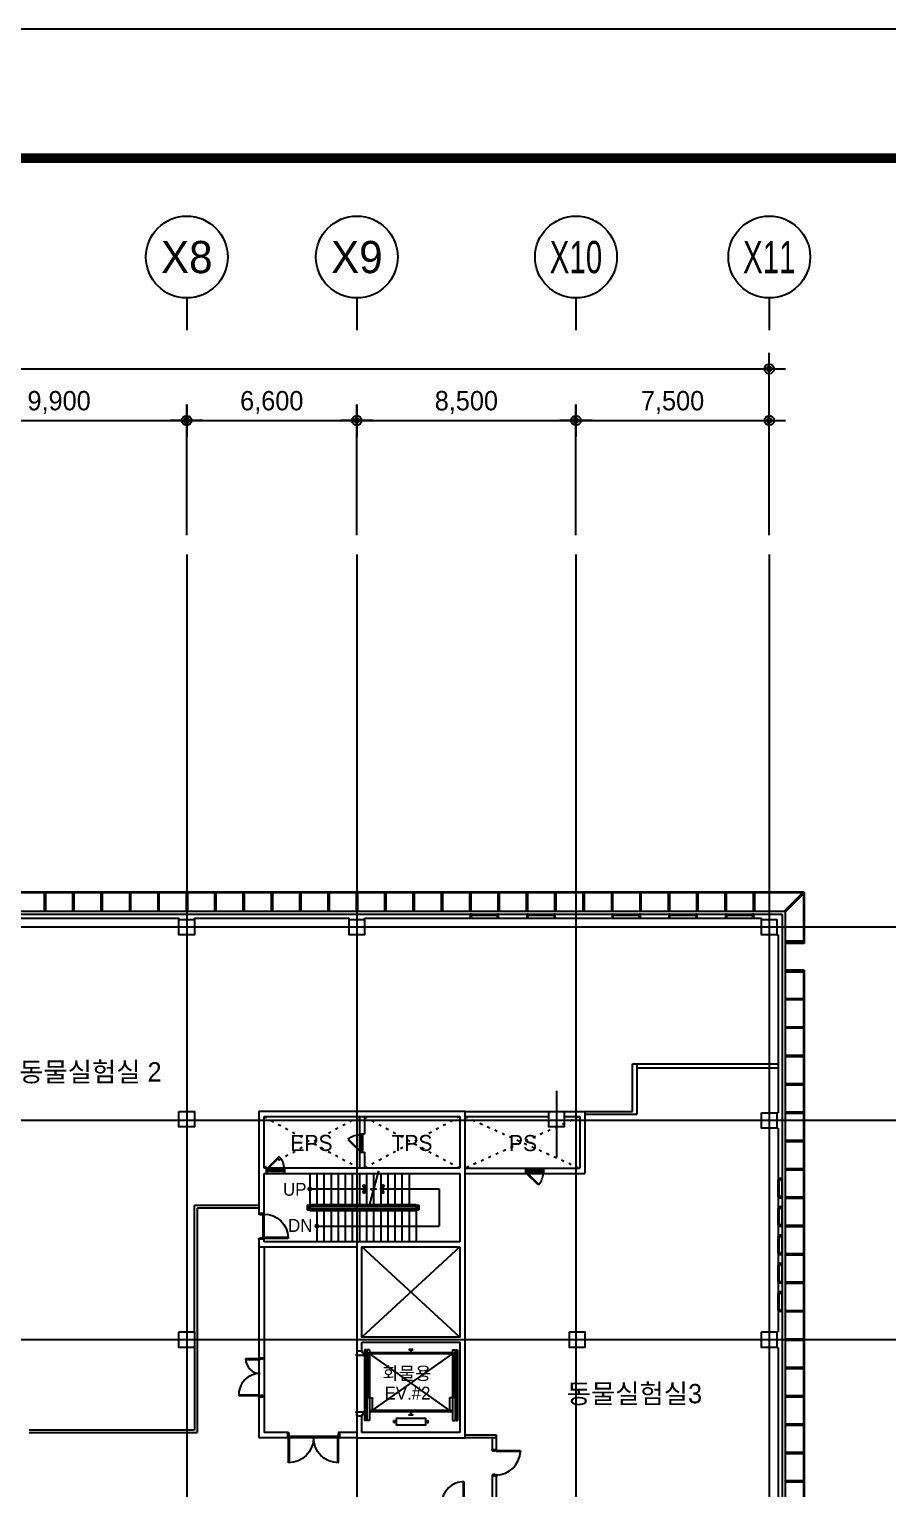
# Model space of a CAD drawing. Header units: metres. Extents: x 854089 to 1083578, y 553449 to 701949.
# Drawn here: x 965132 to 998444, y 645344 to 701949 of the extents above; entities that cross this region are included whole.
import ezdxf
from ezdxf.enums import TextEntityAlignment as Align

# ---------------------------------------------------------------- set-up
doc = ezdxf.new("R2010")
doc.units = ezdxf.units.M
doc.header["$LTSCALE"] = 300
doc.linetypes.add('HIDDEN-1', pattern=[1.4, 0.35, -0.7, 0.35])
doc.layers.get('Defpoints').update_dxf_attribs({"color": 8})
for name, color, linetype in [('001dmp-FORM', 7, 'Continuous'), ('A-AL', 6, 'Continuous'), ('A-CEN-1', 1, 'Continuous'), ('A-CON', 2, 'Continuous'), ('A-DIM', 7, 'Continuous'), ('A-DOR', 4, 'Continuous'), ('A-ELE-9', 9, 'Continuous'), ('A-ELEV', 4, 'Continuous'), ('A-ELEV-FIXT', 5, 'Continuous'), ('A-GRID-DIMS', 14, 'Continuous'), ('A-HAT-1', 9, 'Continuous'), ('A-STAIR', 4, 'Continuous'), ('A-SYM1', 7, 'Continuous'), ('A-TXT', 3, 'Continuous'), ('A-TXT-S', 3, 'Continuous'), ('A-WAL-BLK', 3, 'Continuous'), ('A-WAL-DW', 7, 'Continuous'), ('A-WALL-CONC', 2, 'Continuous'), ('A-WIN-GLASS', 4, 'Continuous'), ('DIM', 7, 'Continuous'), ('DOR', 4, 'Continuous'), ('elevator', 7, 'Continuous'), ('z', 9, 'Continuous'), ('외장그레이팅', 4, 'Continuous'), ('프레임', 5, 'Continuous')]:
    doc.layers.add(name, color=color, linetype=linetype)
doc.styles.add('TEXT(돋음)', font='')
doc.styles.add('돋움', font='')
doc.styles.get('TEXT(돋음)').set_extended_font_data('Dotum')
doc.styles.get('돋움').set_extended_font_data('Dotum')
doc.dimstyles.new('DIM250', dxfattribs={"dimscale": 250, "dimtxt": 3, "dimasz": 1, "dimexe": 2, "dimexo": 3, "dimgap": 1, "dimtad": 1, "dimdec": 0, "dimzin": 0, "dimdsep": 46, "dimlunit": 6, "dimtxsty": 'TEXT(돋음)', "dimblk": 'Z_DOT', "dimcen": 2.5, "dimdle": 2, "dimclrd": 256, "dimclre": 256, "dimclrt": 3, "dimadec": 0, "dimazin": 0, "dimtfac": 1, "dimtdec": 0, "dimtix": 1, "dimtmove": 2, "dimatfit": 3, "dimldrblk": 'Z_DOT', "dimfxl": 1, "dimtolj": 1, "dimtzin": 0, "dimarcsym": 0})

# ---------------------------------------------------------------- blocks, each defined once
blk = doc.blocks.new('이중외피a')
at = {"layer": '외장그레이팅'}
for p, q in [((2453864, -664026, 0), (2367228, -664026, 0)), ((2453834, -664056, 0), (2367269, -664056, 0)), ((2453834, -664056, 0), (2453834, -665986, 0)), ((2453864, -664026, 0), (2453864, -666016, 0)), ((2453144, -665986, 0), (2453144, -666016, 0)), ((2453834, -665986, 0), (2453144, -665986, 0)), ((2453864, -666016, 0), (2453144, -666016, 0)), ((2453144, -667056, 0), (2453144, -667086, 0)), ((2453864, -667056, 0), (2453144, -667056, 0)), ((2453834, -667086, 0), (2453144, -667086, 0)), ((2453834, -667086, 0), (2453834, -750083, 0)), ((2453864, -667056, 0), (2453864, -750124, 0))]:
    blk.add_line(p, q, dxfattribs=at)
at = {"layer": '프레임'}
for p, q in [((2424379, -664056, 0), (2424379, -664766, 0)), ((2424429, -664056, 0), (2424429, -664766, 0)), ((2425479, -664056, 0), (2425479, -664766, 0)), ((2425529, -664056, 0), (2425529, -664766, 0)), ((2426579, -664056, 0), (2426579, -664766, 0)), ((2426629, -664056, 0), (2426629, -664766, 0)), ((2427679, -664056, 0), (2427679, -664766, 0)), ((2427729, -664056, 0), (2427729, -664766, 0)), ((2428779, -664056, 0), (2428779, -664766, 0)), ((2428829, -664056, 0), (2428829, -664766, 0)), ((2429879, -664056, 0), (2429879, -664766, 0)), ((2429929, -664056, 0), (2429929, -664766, 0)), ((2430979, -664056, 0), (2430979, -664766, 0)), ((2431029, -664056, 0), (2431029, -664766, 0)), ((2432079, -664056, 0), (2432079, -664766, 0)), ((2432129, -664056, 0), (2432129, -664766, 0)), ((2433179, -664056, 0), (2433179, -664766, 0)), ((2433229, -664056, 0), (2433229, -664766, 0)), ((2434279, -664056, 0), (2434279, -664766, 0)), ((2434329, -664056, 0), (2434329, -664766, 0)), ((2435379, -664056, 0), (2435379, -664766, 0)), ((2435429, -664056, 0), (2435429, -664766, 0)), ((2436479, -664056, 0), (2436479, -664766, 0)), ((2436529, -664056, 0), (2436529, -664766, 0)), ((2437579, -664056, 0), (2437579, -664766, 0)), ((2437629, -664056, 0), (2437629, -664766, 0)), ((2438679, -664056, 0), (2438679, -664766, 0)), ((2438729, -664056, 0), (2438729, -664766, 0)), ((2439779, -664056, 0), (2439779, -664766, 0)), ((2439829, -664056, 0), (2439829, -664766, 0)), ((2440879, -664056, 0), (2440879, -664766, 0)), ((2440929, -664056, 0), (2440929, -664766, 0)), ((2441979, -664056, 0), (2441979, -664766, 0)), ((2442029, -664056, 0), (2442029, -664766, 0)), ((2443079, -664056, 0), (2443079, -664766, 0)), ((2443129, -664056, 0), (2443129, -664766, 0)), ((2444179, -664056, 0), (2444179, -664766, 0)), ((2444229, -664056, 0), (2444229, -664766, 0)), ((2445279, -664056, 0), (2445279, -664766, 0)), ((2445329, -664056, 0), (2445329, -664766, 0)), ((2446379, -664056, 0), (2446379, -664766, 0)), ((2446429, -664056, 0), (2446429, -664766, 0)), ((2447479, -664056, 0), (2447479, -664766, 0)), ((2447529, -664056, 0), (2447529, -664766, 0)), ((2448579, -664056, 0), (2448579, -664766, 0)), ((2448629, -664056, 0), (2448629, -664766, 0)), ((2449679, -664056, 0), (2449679, -664766, 0)), ((2449729, -664056, 0), (2449729, -664766, 0)), ((2450779, -664056, 0), (2450779, -664766, 0)), ((2450829, -664056, 0), (2450829, -664766, 0)), ((2451879, -664056, 0), (2451879, -664766, 0)), ((2451929, -664056, 0), (2451929, -664766, 0)), ((2453088, -664766, 0), (2453799, -664056, 0)), ((2453124, -664801, 0), (2453834, -664091, 0)), ((2453834, -665936, 0), (2453124, -665936, 0)), ((2453834, -665986, 0), (2453124, -665986, 0)), ((2453834, -667086, 0), (2453124, -667086, 0)), ((2453834, -667136, 0), (2453124, -667136, 0)), ((2453834, -668161, 0), (2453124, -668161, 0)), ((2453834, -668211, 0), (2453124, -668211, 0)), ((2453834, -669261, 0), (2453124, -669261, 0)), ((2453834, -669311, 0), (2453124, -669311, 0)), ((2453834, -670361, 0), (2453124, -670361, 0)), ((2453834, -670411, 0), (2453124, -670411, 0)), ((2453834, -671461, 0), (2453124, -671461, 0)), ((2453834, -671511, 0), (2453124, -671511, 0)), ((2453834, -672561, 0), (2453124, -672561, 0)), ((2453834, -672611, 0), (2453124, -672611, 0)), ((2453834, -673661, 0), (2453124, -673661, 0)), ((2453834, -673711, 0), (2453124, -673711, 0)), ((2453834, -674761, 0), (2453124, -674761, 0)), ((2453834, -674811, 0), (2453124, -674811, 0)), ((2453834, -675861, 0), (2453124, -675861, 0)), ((2453834, -675911, 0), (2453124, -675911, 0)), ((2453834, -676961, 0), (2453124, -676961, 0)), ((2453834, -677011, 0), (2453124, -677011, 0)), ((2453834, -678061, 0), (2453124, -678061, 0)), ((2453834, -678111, 0), (2453124, -678111, 0)), ((2453834, -679161, 0), (2453124, -679161, 0)), ((2453834, -679211, 0), (2453124, -679211, 0)), ((2453834, -680261, 0), (2453124, -680261, 0)), ((2453834, -680311, 0), (2453124, -680311, 0)), ((2453834, -681361, 0), (2453124, -681361, 0)), ((2453834, -681411, 0), (2453124, -681411, 0)), ((2453834, -682461, 0), (2453124, -682461, 0)), ((2453834, -682511, 0), (2453124, -682511, 0)), ((2453834, -683561, 0), (2453124, -683561, 0)), ((2453834, -683611, 0), (2453124, -683611, 0)), ((2453834, -684661, 0), (2453124, -684661, 0)), ((2453834, -684711, 0), (2453124, -684711, 0)), ((2453834, -685761, 0), (2453124, -685761, 0)), ((2453834, -685811, 0), (2453124, -685811, 0)), ((2453834, -686861, 0), (2453124, -686861, 0)), ((2453834, -686911, 0), (2453124, -686911, 0))]:
    blk.add_line(p, q, dxfattribs=at)
blk = doc.blocks.new('*U40')
blk.add_line((0, 5), (0, 0))
blk.add_circle((0, 11.35), 6.35)
at = {"color": 3, "style": '돋움'}
blk.add_attdef('NO', text='', height=5, dxfattribs=at).set_placement((0, 11.35), align=Align.MIDDLE_CENTER)
blk = doc.blocks.new('Z_DOT')
at = {"layer": 'DIM', "color": 7}
for p, q in [((0, -2.5), (0, 2.5)), ((-2.5, 0), (2.5, 0))]:
    blk.add_line(p, q, dxfattribs=at)
for radius in [0.75, 0.375]:
    blk.add_circle((0, 0), radius, dxfattribs=at)
blk = doc.blocks.new('*D78')
at = {"layer": 'A-DIM', "lineweight": -2, "transparency": 16777216}
for p, q in [((902843, 682325), (902843, 689275)), ((993843, 682325), (993843, 689275)), ((903093, 688775), (993593, 688775))]:
    blk.add_line(p, q, dxfattribs=at)
at = {"layer": 'Defpoints', "color": 0, "transparency": 16777216}
for p in [(993843, 688775), (902843, 681575), (993843, 681575)]:
    blk.add_point(p, dxfattribs=at)
at = {"layer": 'A-DIM', "lineweight": -2, "transparency": 16777216, "xscale": 250, "yscale": 250, "zscale": 250, "rotation": 180}
blk.add_blockref('Z_DOT', (902843, 688775), dxfattribs=at)
at = {"layer": 'A-DIM', "lineweight": -2, "transparency": 16777216, "xscale": 250, "yscale": 250, "zscale": 250}
blk.add_blockref('Z_DOT', (993843, 688775), dxfattribs=at)
at = {"layer": 'A-DIM', "color": 3, "transparency": 16777216, "insert": (948343, 689473), "char_height": 750, "attachment_point": 5, "style": 'TEXT(돋음)'}
blk.add_mtext('\\A1;91,000', dxfattribs=at)
blk = doc.blocks.new('*D86')
at = {"layer": 'A-DIM', "lineweight": -2, "transparency": 16777216}
for p, q in [((961343, 682325), (961343, 687275)), ((971243, 682325), (971243, 687275)), ((961593, 686775), (970993, 686775))]:
    blk.add_line(p, q, dxfattribs=at)
at = {"layer": 'Defpoints', "color": 0, "transparency": 16777216}
for p in [(971243, 686775), (961343, 681575), (971243, 681575)]:
    blk.add_point(p, dxfattribs=at)
at = {"layer": 'A-DIM', "lineweight": -2, "transparency": 16777216, "xscale": 250, "yscale": 250, "zscale": 250, "rotation": 180}
blk.add_blockref('Z_DOT', (961343, 686775), dxfattribs=at)
at = {"layer": 'A-DIM', "lineweight": -2, "transparency": 16777216, "xscale": 250, "yscale": 250, "zscale": 250}
blk.add_blockref('Z_DOT', (971243, 686775), dxfattribs=at)
at = {"layer": 'A-DIM', "color": 3, "transparency": 16777216, "insert": (966293, 687473), "char_height": 750, "attachment_point": 5, "style": 'TEXT(돋음)'}
blk.add_mtext('\\A1;9,900', dxfattribs=at)
blk = doc.blocks.new('*D87')
at = {"layer": 'A-DIM', "lineweight": -2, "transparency": 16777216}
for p, q in [((971243, 682325), (971243, 687275)), ((977843, 682325), (977843, 687275)), ((971493, 686775), (977593, 686775))]:
    blk.add_line(p, q, dxfattribs=at)
at = {"layer": 'Defpoints', "color": 0, "transparency": 16777216}
for p in [(977843, 686775), (971243, 681575), (977843, 681575)]:
    blk.add_point(p, dxfattribs=at)
at = {"layer": 'A-DIM', "lineweight": -2, "transparency": 16777216, "xscale": 250, "yscale": 250, "zscale": 250, "rotation": 180}
blk.add_blockref('Z_DOT', (971243, 686775), dxfattribs=at)
at = {"layer": 'A-DIM', "lineweight": -2, "transparency": 16777216, "xscale": 250, "yscale": 250, "zscale": 250}
blk.add_blockref('Z_DOT', (977843, 686775), dxfattribs=at)
at = {"layer": 'A-DIM', "color": 3, "transparency": 16777216, "insert": (974543, 687473), "char_height": 750, "attachment_point": 5, "style": 'TEXT(돋음)'}
blk.add_mtext('\\A1;6,600', dxfattribs=at)
blk = doc.blocks.new('*D88')
at = {"layer": 'A-DIM', "lineweight": -2, "transparency": 16777216}
for p, q in [((977843, 682325), (977843, 687275)), ((986343, 682325), (986343, 687275)), ((978093, 686775), (986093, 686775))]:
    blk.add_line(p, q, dxfattribs=at)
at = {"layer": 'Defpoints', "color": 0, "transparency": 16777216}
for p in [(986343, 686775), (977843, 681575), (986343, 681575)]:
    blk.add_point(p, dxfattribs=at)
at = {"layer": 'A-DIM', "lineweight": -2, "transparency": 16777216, "xscale": 250, "yscale": 250, "zscale": 250, "rotation": 180}
blk.add_blockref('Z_DOT', (977843, 686775), dxfattribs=at)
at = {"layer": 'A-DIM', "lineweight": -2, "transparency": 16777216, "xscale": 250, "yscale": 250, "zscale": 250}
blk.add_blockref('Z_DOT', (986343, 686775), dxfattribs=at)
at = {"layer": 'A-DIM', "color": 3, "transparency": 16777216, "insert": (982093, 687473), "char_height": 750, "attachment_point": 5, "style": 'TEXT(돋음)'}
blk.add_mtext('\\A1;8,500', dxfattribs=at)
blk = doc.blocks.new('*D89')
at = {"layer": 'A-DIM', "lineweight": -2, "transparency": 16777216}
for p, q in [((986343, 682325), (986343, 687275)), ((993843, 682325), (993843, 687275)), ((986593, 686775), (993593, 686775))]:
    blk.add_line(p, q, dxfattribs=at)
at = {"layer": 'Defpoints', "color": 0, "transparency": 16777216}
for p in [(993843, 686775), (986343, 681575), (993843, 681575)]:
    blk.add_point(p, dxfattribs=at)
at = {"layer": 'A-DIM', "lineweight": -2, "transparency": 16777216, "xscale": 250, "yscale": 250, "zscale": 250, "rotation": 180}
blk.add_blockref('Z_DOT', (986343, 686775), dxfattribs=at)
at = {"layer": 'A-DIM', "lineweight": -2, "transparency": 16777216, "xscale": 250, "yscale": 250, "zscale": 250}
blk.add_blockref('Z_DOT', (993843, 686775), dxfattribs=at)
at = {"layer": 'A-DIM', "color": 3, "transparency": 16777216, "insert": (990093, 687473), "char_height": 750, "attachment_point": 5, "style": 'TEXT(돋음)'}
blk.add_mtext('\\A1;7,500', dxfattribs=at)
blk = doc.blocks.new('dor-1000x200conc')
at = {"layer": 'A-DOR'}
for p, q in [((30, 1140), (30, 200)), ((60, 1140), (30, 1140)), ((60, 1140), (60, 200)), ((30, 200), (60, 200))]:
    blk.add_line(p, q, dxfattribs=at)
for points in [[(0, 200), (0, 0), (30, 0), (30, 45), (45, 45), (45, 155), (30, 155), (30, 200)], [(1000, 200), (1000, 0), (970, 0), (970, 45), (955, 45), (955, 155), (970, 155), (970, 200)]]:
    blk.add_lwpolyline(points, close=True, dxfattribs=at)
blk.add_arc((30, 200), 940, 0, 88.1729, dxfattribs=at)
at = {"layer": 'DOR', "color": 9}
for points in [[(30, 200), (970, 200)], [(955, 155), (45, 155)]]:
    blk.add_lwpolyline(points, dxfattribs=at)
blk = doc.blocks.new('dor-700')
at = {"layer": 'A-DOR'}
for p, q in [((197, 553), (218, 574)), ((218, 574), (670, 123)), ((197, 553), (649, 102)), ((670, 123), (649, 102))]:
    blk.add_line(p, q, dxfattribs=at)
for points in [[(0, 123), (0, 3), (45, 3), (45, 78), (30, 78), (30, 123)], [(700, 123), (700, 3), (655, 3), (655, 78), (670, 78), (670, 123)]]:
    blk.add_lwpolyline(points, close=True, dxfattribs=at)
blk.add_arc((715, 104), 686, 139.1042, 178.3732, dxfattribs=at)
at = {"layer": 'DOR', "color": 9}
for points in [[(30, 123), (627, 123)], [(45, 78), (655, 78)], [(45, 3), (655, 3)]]:
    blk.add_lwpolyline(points, dxfattribs=at)
blk = doc.blocks.new('화물1')
at = {"layer": 'A-ELEV-FIXT'}
for p, q in [((2226546, 522981), (2226546, 525715)), ((2226616, 525715), (2226546, 525715)), ((2226616, 523121), (2226616, 525715)), ((2226646, 522981), (2226646, 525715)), ((2226742, 525715), (2226646, 525715)), ((2226742, 522981), (2226742, 525715)), ((2229968, 525381), (2226742, 525381)), ((2229968, 525336), (2226742, 525336)), ((2226855, 524866), (2226855, 525336)), ((2227693, 525810), (2227693, 525721)), ((2227697, 525810), (2227693, 525810)), ((2227697, 525721), (2227693, 525721)), ((2227704, 525775), (2227700, 525807)), ((2227704, 525756), (2227700, 525725)), ((2227718, 525770), (2227709, 525770)), ((2227718, 525761), (2227709, 525761)), ((2227754, 525774), (2227723, 525774)), ((2227754, 525758), (2227723, 525758)), ((2227755, 525773), (2227754, 525774)), ((2227754, 525758), (2227755, 525759)), ((2227755, 525773), (2227755, 525759)), ((2228955, 525773), (2228956, 525774)), ((2228955, 525773), (2228955, 525759)), ((2228956, 525758), (2228955, 525759)), ((2228956, 525774), (2228987, 525774)), ((2228956, 525758), (2228987, 525758)), ((2228991, 525770), (2229000, 525770)), ((2228991, 525761), (2229000, 525761)), ((2229005, 525775), (2229009, 525807)), ((2229005, 525756), (2229009, 525725)), ((2229013, 525810), (2229017, 525810)), ((2229013, 525721), (2229017, 525721)), ((2229017, 525810), (2229017, 525721)), ((2229855, 524866), (2229855, 525336)), ((2229968, 522981), (2229968, 525715)), ((2229968, 525715), (2230064, 525715)), ((2230064, 522981), (2230064, 525715)), ((2230094, 523121), (2230094, 525715)), ((2230094, 525715), (2230164, 525715)), ((2230164, 522981), (2230164, 525715)), ((2226742, 524866), (2226752, 524866)), ((2226742, 524836), (2226742, 524866)), ((2226742, 524836), (2226860, 524836)), ((2226860, 524866), (2226830, 524866)), ((2226860, 524836), (2226860, 524866)), ((2229850, 524836), (2229850, 524866)), ((2229850, 524866), (2229880, 524866)), ((2229968, 524836), (2229850, 524836)), ((2229968, 524866), (2229958, 524866)), ((2229968, 524836), (2229968, 524866)), ((2226582, 523136), (2226547, 523136)), ((2226582, 523111), (2226582, 523136)), ((2226582, 523111), (2226616, 523111)), ((2226616, 523111), (2226616, 522981)), ((2226646, 523086), (2226646, 523076)), ((2226670, 523086), (2226646, 523086)), ((2226706, 523111), (2226670, 523111)), ((2226670, 523111), (2226670, 523086)), ((2226706, 523136), (2226706, 523111)), ((2229968, 523136), (2226742, 523136)), ((2229968, 523091), (2226742, 523091)), ((2230004, 523136), (2230004, 523111)), ((2230004, 523111), (2230040, 523111)), ((2230040, 523111), (2230040, 523086)), ((2230040, 523086), (2230064, 523086)), ((2230064, 523086), (2230064, 523076)), ((2230128, 523111), (2230094, 523111)), ((2230094, 523111), (2230094, 522981)), ((2230128, 523111), (2230128, 523136)), ((2230128, 523136), (2230163, 523136)), ((2226616, 522981), (2226546, 522981)), ((2226742, 522981), (2226646, 522981)), ((2229968, 522981), (2230064, 522981)), ((2230094, 522981), (2230164, 522981))]:
    blk.add_line(p, q, dxfattribs=at)
at = {"layer": 'A-ELEV-FIXT', "color": 8}
for p, q in [((2226742, 523136), (2229855, 525336)), ((2226855, 525336), (2229968, 523136))]:
    blk.add_line(p, q, dxfattribs=at)
at = {"layer": 'A-ELEV-FIXT', "linetype": 'Continuous'}
for p, q in [((2226551, 523983), (2226551, 524858)), ((2226551, 524858), (2226581, 524858)), ((2226581, 524858), (2226581, 523983)), ((2226707, 523983), (2226707, 524858)), ((2226707, 524858), (2226737, 524858)), ((2226737, 524858), (2226737, 523983)), ((2230003, 524858), (2229973, 524858)), ((2229973, 524858), (2229973, 523983)), ((2230003, 523983), (2230003, 524858)), ((2230159, 524858), (2230129, 524858)), ((2230129, 524858), (2230129, 523983)), ((2230159, 523983), (2230159, 524858)), ((2226581, 523983), (2226551, 523983)), ((2226587, 523121), (2226587, 523996)), ((2226587, 523996), (2226616, 523996)), ((2226616, 523996), (2226616, 523121)), ((2226671, 523121), (2226671, 523996)), ((2226671, 523996), (2226701, 523996)), ((2226701, 523996), (2226701, 523121)), ((2226737, 523983), (2226707, 523983)), ((2229973, 523983), (2230003, 523983)), ((2230009, 523996), (2230009, 523121)), ((2230039, 523996), (2230009, 523996)), ((2230039, 523121), (2230039, 523996)), ((2230094, 523996), (2230094, 523121)), ((2230123, 523996), (2230094, 523996)), ((2230123, 523121), (2230123, 523996)), ((2230129, 523983), (2230159, 523983)), ((2226616, 523121), (2226587, 523121)), ((2226701, 523121), (2226671, 523121)), ((2230009, 523121), (2230039, 523121)), ((2230094, 523121), (2230123, 523121))]:
    blk.add_line(p, q, dxfattribs=at)
at = {"layer": 'A-ELEV-FIXT'}
blk.add_lwpolyline([(2227775, 525641), (2227775, 525891), (2228935, 525891), (2228935, 525641)], close=True, dxfattribs=at)
for points in [[(2228425, 525510), (2228285, 525510), (2228285, 525499, 0.396891), (2228287, 525497), (2228345, 525494), (2228348, 525491), (2228348, 525475), (2228345, 525471), (2228345, 525422), (2228346, 525421), (2228363, 525421), (2228364, 525422), (2228364, 525471), (2228361, 525475), (2228361, 525491), (2228364, 525494), (2228422, 525497, 0.396891), (2228425, 525499)], [(2228425, 522962), (2228285, 522962), (2228285, 522972, -0.396891), (2228287, 522974), (2228345, 522977), (2228348, 522981), (2228348, 522997), (2228345, 523000), (2228345, 523050), (2228346, 523051), (2228363, 523051), (2228364, 523050), (2228364, 523000), (2228361, 522997), (2228361, 522981), (2228364, 522977), (2228422, 522974, -0.396891), (2228425, 522972)]]:
    blk.add_lwpolyline(points, format="xyb", close=True, dxfattribs=at)
for centre, radius, start, end in [((2227697, 525807), 3.5, 0, 90), ((2227697, 525725), 3.5, 270, 0), ((2227709, 525775), 5, 180, 270), ((2227709, 525775), 5, 180, 270), ((2227709, 525756), 5, 90, 180), ((2227709, 525756), 5, 90, 180), ((2227718, 525775), 5, 270, 339.5127), ((2227718, 525756), 5, 20.4873, 90), ((2228991, 525775), 5, 200.4873, 270), ((2228991, 525756), 5, 90, 159.5127), ((2229000, 525775), 5, 270, 0), ((2229000, 525775), 5, 270, 0), ((2229000, 525756), 5, 0, 90), ((2229000, 525756), 5, 0, 90), ((2229013, 525807), 3.5, 90, 180), ((2229013, 525725), 3.5, 180, 270)]:
    blk.add_arc(centre, radius, start, end, dxfattribs=at)
blk = doc.blocks.new('dor-2000')
at = {"layer": 'A-DOR'}
for p, q in [((30, 1150), (30, 180)), ((31, 1150), (30, 1150)), ((60, 1150), (60, 180)), ((1940, 1150), (1940, 180)), ((1969, 1150), (1970, 1150)), ((1970, 1150), (1970, 180)), ((30, 180), (60, 180)), ((1940, 180), (1970, 180))]:
    blk.add_line(p, q, dxfattribs=at)
for points in [[(0, 180), (0, -20), (30, -20), (30, 25), (45, 25), (45, 135), (30, 135), (30, 180)], [(2000, 180), (2000, -20), (1970, -20), (1970, 25), (1955, 25), (1955, 135), (1970, 135), (1970, 180)]]:
    blk.add_lwpolyline(points, close=True, dxfattribs=at)
for centre, start, end in [((30, 180), 360, 90), ((1970, 180), 90, 180)]:
    blk.add_arc(centre, 970, start, end, dxfattribs=at)
at = {"layer": 'DOR', "color": 9}
for points in [[(1970, 180), (30, 180)], [(1970, 135), (30, 135)]]:
    blk.add_lwpolyline(points, dxfattribs=at)
blk = doc.blocks.new('xref-sheet(건축)')
at = {"layer": '001dmp-FORM', "color": 30}
blk.add_lwpolyline([(8410, 5940), (0, 5940), (0, 0), (8410, 0)], close=True, dxfattribs=at)
at = {"layer": '001dmp-FORM', "const_width": 15}
blk.add_lwpolyline([(300, 200), (300, 5740), (8210, 5740), (8210, 200)], close=True, dxfattribs=at)

msp = doc.modelspace()

# ---------------------------------------------------------------- hatches: boundary and pattern name
at = {"layer": 'A-SYM1'}
h = msp.add_hatch(color=7, dxfattribs=at)
edge = h.paths.add_edge_path()
edge.add_arc((976018.6, 656971.6), 96, 720, 900)
edge.add_arc((976018.6, 656971.6), 96, 900, 1080)
for points in [[(978122.8, 656806.4), (978076.6, 656833), (978156.6, 656971.6), (978076.6, 657110.2), (978122.8, 657136.8), (978218.2, 656971.6)], [(978863.6, 656806.4), (978909.8, 656833), (978829.8, 656971.6), (978909.8, 657110.2), (978863.6, 657136.8), (978768.2, 656971.6)]]:
    msp.add_hatch(color=7, dxfattribs=at).paths.add_polyline_path(points)
h = msp.add_hatch(color=7, dxfattribs=at)
edge = h.paths.add_edge_path()
edge.add_arc((976293.4, 655531.6), 96, 720, 900)
edge.add_arc((976293.4, 655531.6), 96, 900, 1080)

# ---------------------------------------------------------------- linework, layer by layer
at = {"layer": 'A-AL', "ltscale": 3, "elevation": 0}
msp.add_lwpolyline([(915886.6, 646914.8), (909565.3, 667746.6), (994463.4, 667746.6), (994463.4, 583386.9), (973651.2, 589702.2), (973738.2, 589989.3), (994163.4, 583791.4), (994163.4, 624326.6), (993343.4, 624326.6)], dxfattribs=at)
at = {"layer": 'A-CEN-1', "linetype": 'Continuous'}
for p, q in [((971243.4, 681575.2), (971243.4, 575286)), ((977843.4, 681575.2), (977843.4, 575286)), ((986343.4, 681575.2), (986343.4, 575286)), ((993843.4, 681575.2), (993843.4, 575286)), ((1019023.5, 667126.6), (880541.6, 667126.6)), ((985593.4, 660776.9), (985593.4, 658210.2)), ((985593.4, 660776.9), (985593.4, 658210.2)), ((1019023.5, 659626.6), (880541.6, 659626.6)), ((1019023.5, 651126.6), (880541.6, 651126.6))]:
    msp.add_line(p, q, dxfattribs=at)
at = {"layer": 'A-CON'}
for p, q in [((977843.4, 654726.6, 0), (977843.4, 650676.8, 0)), ((978043.4, 650676.8, 0), (978043.4, 651026.6, 0)), ((978043.4, 650676.8, 0), (977843.4, 650676.8, 0)), ((977843.4, 648176.8, 0), (977843.4, 647326.6, 0)), ((977843.4, 648176.8, 0), (978043.4, 648176.8, 0)), ((978043.4, 647526.6, 0), (978043.4, 648176.8, 0))]:
    msp.add_line(p, q, dxfattribs=at)
at = {"layer": 'A-CON', "elevation": 0}
for points in [[(970943.4, 667426.6), (971543.4, 667426.6), (971543.4, 666826.6), (970943.4, 666826.6)], [(977543.4, 667426.6), (978143.4, 667426.6), (978143.4, 666826.6), (977543.4, 666826.6)], [(993543.4, 667426.6), (994143.4, 667426.6), (994143.4, 666826.6), (993543.4, 666826.6)], [(970943.4, 659976.6), (971543.4, 659976.6), (971543.4, 659376.6), (970943.4, 659376.6)], [(985293.4, 659976.6), (985893.4, 659976.6), (985893.4, 659376.6), (985293.4, 659376.6)], [(993543.4, 659926.6), (994143.4, 659926.6), (994143.4, 659326.6), (993543.4, 659326.6)], [(970943.4, 651426.6), (971543.4, 651426.6), (971543.4, 650826.6), (970943.4, 650826.6)], [(986093.4, 651426.6), (986693.4, 651426.6), (986693.4, 650826.6), (986093.4, 650826.6)], [(993543.4, 651426.6), (994143.4, 651426.6), (994143.4, 650826.6), (993543.4, 650826.6)]]:
    msp.add_lwpolyline(points, close=True, dxfattribs=at)
at = {"layer": 'A-ELE-9'}
for p, q in [((984401.4, 657776.6, 0), (985101.4, 657776.6, 0)), ((984401.4, 657776.6, 0), (985101.4, 657776.6, 0)), ((975043.4, 657576.6, 0), (974343.4, 657576.6, 0)), ((975043.4, 657576.6, 0), (974343.4, 657576.6, 0)), ((974343.4, 657576.6, 0), (975043.4, 657576.6, 0))]:
    msp.add_line(p, q, dxfattribs=at)
at = {"layer": 'A-ELEV'}
for p, q in [((977843.4, 650676.8, 0), (977843.4, 650556.8, 0)), ((978113.2, 650556.8, 0), (978043.4, 650676.8, 0)), ((977843.4, 648176.8, 0), (977843.4, 648246.8, 0)), ((978043.4, 648176.8, 0), (978113.2, 648296.8, 0))]:
    msp.add_line(p, q, dxfattribs=at)
at = {"layer": 'A-ELEV', "elevation": 0}
for points in [[(977851.6, 650556.8), (977818.4, 650556.8), (977818.4, 650526.8), (978134.5, 650526.8), (978134.5, 650556.8), (978113.2, 650556.8)], [(977851.6, 648296.8), (977818.4, 648296.8), (977818.4, 648326.8), (978134.5, 648326.8), (978134.5, 648296.8), (978113.2, 648296.8)]]:
    msp.add_lwpolyline(points, dxfattribs=at)
at = {"layer": 'A-HAT-1', "color": 8, "linetype": 'HIDDEN-1'}
for p, q in [((977943.6, 659776.7, 0), (974243.6, 657776.6, 0)), ((974243.6, 659776.7, 0), (977943.6, 657776.6, 0)), ((981843.6, 659776.7, 0), (978143.6, 657776.6, 0)), ((978143.6, 659776.7, 0), (981843.6, 657776.6, 0))]:
    msp.add_line(p, q, dxfattribs=at)
at = {"layer": 'A-HAT-1', "color": 8}
for p, q in [((981843.4, 654726.6, 0), (978043.4, 651226.6, 0)), ((981843.4, 651226.6, 0), (978043.4, 654726.6, 0))]:
    msp.add_line(p, q, dxfattribs=at)
at = {"layer": 'A-HAT-1', "color": 8, "linetype": 'HIDDEN-1', "elevation": 0}
for points in [[(986493.4, 659776.6), (982043.4, 657776.7)], [(982043.4, 659776.6), (986493.4, 657776.7)]]:
    msp.add_lwpolyline(points, dxfattribs=at)
at = {"layer": 'A-STAIR'}
for p, q in [((976018.6, 657576.6, 0), (976018.6, 656366.6, 0)), ((976293.6, 657576.6, 0), (976293.6, 656366.6, 0)), ((976568.6, 657576.6, 0), (976568.6, 656366.6, 0)), ((976843.6, 657576.6, 0), (976843.6, 656366.6, 0)), ((977118.6, 657576.6, 0), (977118.6, 656366.6, 0)), ((977393.6, 657576.6, 0), (977393.6, 656366.6, 0)), ((977668.6, 657576.6, 0), (977668.6, 656366.6, 0)), ((977943.6, 657576.6, 0), (977943.6, 656366.6, 0)), ((978218.6, 657576.6, 0), (978218.6, 656366.6, 0)), ((978493.6, 657576.6, 0), (978493.6, 656366.6, 0)), ((978768.6, 657576.6, 0), (978768.6, 656366.6, 0)), ((979043.6, 657576.6, 0), (979043.6, 656366.6, 0)), ((979318.6, 657576.6, 0), (979318.6, 656366.6, 0)), ((979593.6, 657576.6, 0), (979593.6, 656366.6, 0)), ((979868.6, 657576.6, 0), (979868.6, 656366.6, 0)), ((975918.6, 656346.8, 0), (975918.6, 656156.8, 0)), ((975918.6, 656346.6, 0), (980243.6, 656346.6, 0)), ((975918.6, 656156.6, 0), (980243.6, 656156.6, 0)), ((975968.6, 656296.8, 0), (975968.6, 656206.8, 0)), ((975968.6, 656296.6, 0), (980193.6, 656296.6, 0)), ((975968.6, 656206.6, 0), (980193.6, 656206.6, 0)), ((976018.6, 656366.6, 0), (980143.6, 656366.6, 0)), ((976018.6, 656296.6, 0), (976018.6, 656206.6, 0)), ((976018.6, 656136.6, 0), (976018.6, 656156.6, 0)), ((976018.6, 656136.6, 0), (980143.6, 656136.6, 0)), ((976293.6, 656136.6, 0), (976293.6, 654926.6, 0)), ((976568.6, 656136.6, 0), (976568.6, 654926.6, 0)), ((976843.6, 656136.6, 0), (976843.6, 654926.6, 0)), ((977118.6, 656136.6, 0), (977118.6, 654926.6, 0)), ((977393.6, 656136.6, 0), (977393.6, 654926.6, 0)), ((977668.6, 656136.6, 0), (977668.6, 654926.6, 0)), ((977943.6, 656136.6, 0), (977943.6, 654926.6, 0)), ((978218.6, 656136.6, 0), (978218.6, 654926.6, 0)), ((978493.6, 656136.6, 0), (978493.6, 654926.6, 0)), ((978768.6, 656136.6, 0), (978768.6, 654926.6, 0)), ((979043.6, 656136.6, 0), (979043.6, 654926.6, 0)), ((979318.6, 656136.6, 0), (979318.6, 654926.6, 0)), ((979593.6, 656136.6, 0), (979593.6, 654926.6, 0)), ((979868.6, 656136.6, 0), (979868.6, 654926.6, 0)), ((980143.6, 656366.6, 0), (980143.6, 656346.6, 0)), ((980143.6, 656296.6, 0), (980143.6, 656206.6, 0)), ((980143.6, 656136.6, 0), (980143.6, 654926.6, 0)), ((980193.6, 656296.6, 0), (980193.6, 656206.6, 0)), ((980243.6, 656346.6, 0), (980243.6, 656156.6, 0))]:
    msp.add_line(p, q, dxfattribs=at)
at = {"layer": 'A-SYM1', "color": 7}
for p, q in [((976018.6, 656971.6, 0), (978218.2, 656971.6, 0)), ((978768.2, 656971.6, 0), (981043.4, 656971.6, 0)), ((981043.4, 656971.6, 0), (981043.4, 655531.6, 0)), ((976293.4, 655531.6, 0), (981043.4, 655531.6, 0))]:
    msp.add_line(p, q, dxfattribs=at)
at = {"layer": 'A-SYM1', "color": 7, "elevation": 0}
msp.add_lwpolyline([(978684.1, 657673.6), (978503.7, 657000.4), (978597.9, 656962.6), (978389.2, 656962.6), (978483.4, 656924.8), (978307.4, 656267.9)], dxfattribs=at)
for points in [[(978076.6, 656833), (978156.6, 656971.6), (978076.6, 657110.2), (978122.8, 657136.8), (978218.2, 656971.6), (978122.8, 656806.4)], [(978076.6, 656833), (978156.6, 656971.6), (978076.6, 657110.2), (978122.8, 657136.8), (978218.2, 656971.6), (978122.8, 656806.4)], [(978909.8, 656833), (978829.8, 656971.6), (978909.8, 657110.2), (978863.6, 657136.8), (978768.2, 656971.6), (978863.6, 656806.4)], [(978909.8, 656833), (978829.8, 656971.6), (978909.8, 657110.2), (978863.6, 657136.8), (978768.2, 656971.6), (978863.6, 656806.4)]]:
    msp.add_lwpolyline(points, close=True, dxfattribs=at)
at = {"layer": 'A-WAL-BLK'}
for p, q in [((977943.4, 659776.6, 0), (977943.4, 659105.3, 0)), ((978143.4, 659776.6, 0), (978143.4, 659105.3, 0)), ((982043.4, 659976.5, 0), (985293.4, 659976.5, 0)), ((982043.4, 659776.5, 0), (985293.4, 659776.5, 0)), ((985893.4, 659976.6, 0), (986693.4, 659976.6, 0)), ((985893.4, 659776.6, 0), (986493.4, 659776.6, 0)), ((986493.4, 659776.6, 0), (986493.4, 657776.6, 0)), ((986693.4, 659976.6, 0), (986693.4, 657576.6, 0)), ((977943.4, 659105.3, 0), (978143.4, 659105.3, 0)), ((977943.4, 659105.3, 0), (978143.4, 659105.3, 0)), ((977943.4, 658405.3, 0), (977943.4, 657776.6, 0)), ((977943.4, 658405.3, 0), (978143.4, 658405.3, 0)), ((977943.4, 658405.3, 0), (978143.4, 658405.3, 0)), ((978143.4, 658405.3, 0), (978143.4, 657776.6, 0)), ((982043.4, 657776.6, 0), (986493.4, 657776.6, 0)), ((984401.4, 657576.6, 0), (984401.4, 657776.6, 0)), ((985101.4, 657576.6, 0), (985101.4, 657776.6, 0)), ((982043.4, 657576.6, 0), (986693.4, 657576.6, 0)), ((974043.4, 654726.6, 0), (974043.4, 647326.6, 0)), ((974243.4, 654726.6, 0), (974243.4, 647526.6, 0)), ((975166, 647326.6, 0), (974043.4, 647326.6, 0)), ((975166, 647526.6), (975166, 647326.6)), ((975166, 647526.6), (975166, 647326.6)), ((977843.4, 647526.6, 0), (977166, 647526.6, 0)), ((977166, 647526.6), (977166, 647326.6)), ((977843.4, 647326.6, 0), (977166, 647326.6, 0))]:
    msp.add_line(p, q, dxfattribs=at)
msp.add_lwpolyline([(975166, 647526.6), (974243.4, 647526.6)], dxfattribs=at)
at = {"layer": 'A-WAL-DW'}
for p, q in [((921444, 667626.7, 0), (994344, 667626.7, 0)), ((961644, 667476.7, 0), (970944, 667476.7, 0)), ((970944, 667426.8, 0), (970944, 667476.8, 0)), ((971544, 667426.8, 0), (971544, 667476.8, 0)), ((971544, 667476.7, 0), (977544, 667476.7, 0)), ((977544, 667426.8, 0), (977544, 667476.8, 0)), ((978144, 667426.8, 0), (978144, 667476.8, 0)), ((978144, 667476.7, 0), (993544, 667476.7, 0)), ((993544, 667426.8, 0), (993544, 667476.7, 0)), ((994344, 667626.7, 0), (994344, 624426.6, 0)), ((994144, 666826.8, 0), (994194, 666826.8, 0)), ((994194, 666826.8, 0), (994194, 659926.7, 0)), ((988543.4, 659976.6), (988543.4, 661826.6)), ((988543.4, 661826.6), (994194, 661826.6)), ((988703.4, 661826.6), (988703.4, 659866.6)), ((988703.4, 661666.6), (994194, 661666.6)), ((986693.4, 659976.6, 0), (988543.4, 659976.6)), ((986693.4, 659866.6), (988703.4, 659866.6)), ((994144, 659926.7, 0), (994194, 659926.7, 0)), ((994144, 659326.7, 0), (994194, 659326.7, 0)), ((994194, 659326.7, 0), (994194, 651426.7, 0)), ((971543.4, 651426.6, 0), (971543.4, 656336.6, 0)), ((974043.4, 656336.6, 0), (971543.4, 656336.6, 0)), ((974043.4, 656226.6, 0), (971653.4, 656226.6, 0)), ((971653.4, 656226.6, 0), (971653.4, 647526.6, 0)), ((994144, 651426.7, 0), (994194, 651426.7, 0)), ((971543.4, 650826.6, 0), (971543.4, 647636.6)), ((994144, 650826.7, 0), (994194, 650826.7, 0)), ((994194, 650826.7, 0), (994194, 644826.7, 0)), ((965131.6, 647636.6), (971543.4, 647636.6)), ((965131.6, 647526.6), (971653.4, 647526.6)), ((982043.4, 647436.6), (983253.4, 647436.6)), ((983253.4, 647326.6), (982043.4, 647326.6)), ((983093.4, 647326.6), (983093.4, 646851.6)), ((983253.4, 647436.6), (983253.4, 646851.6)), ((983093.4, 645851.6), (983093.4, 644826.6)), ((983253.4, 645851.6), (983253.4, 644666.6))]:
    msp.add_line(p, q, dxfattribs=at)
at = {"layer": 'A-WALL-CONC'}
for p, q in [((974043.4, 659976.6, 0), (974043.4, 656026.6, 0)), ((982043.4, 659976.6, 0), (974043.4, 659976.6, 0)), ((974243.4, 659776.6, 0), (981843.4, 659776.7, 0)), ((974243.4, 657776.6, 0), (974243.4, 659776.6, 0)), ((981843.4, 659776.7, 0), (981843.4, 657776.6, 0)), ((982043.4, 647326.6, 0), (982043.4, 659976.6, 0)), ((974343.4, 657776.6, 0), (974243.4, 657776.6, 0)), ((974343.4, 657576.6, 0), (974343.4, 657776.6, 0)), ((981843.4, 657776.6, 0), (975043.4, 657776.6, 0)), ((975043.4, 657776.6, 0), (975043.4, 657576.6, 0)), ((975043.4, 657776.6, 0), (975043.4, 657576.6, 0)), ((974243.4, 656026.6, 0), (974243.4, 657576.6, 0)), ((974243.4, 657576.6, 0), (974343.4, 657576.6, 0)), ((975043.4, 657576.6, 0), (981843.4, 657576.6, 0)), ((981843.4, 657576.6, 0), (981843.4, 654926.6, 0)), ((974043.4, 656026.6, 0), (974243.4, 656026.6, 0)), ((974243.4, 655026.6, 0), (974043.4, 655026.6, 0)), ((974043.4, 655026.6, 0), (974043.4, 654726.6, 0)), ((974243.4, 654926.6, 0), (974243.4, 655026.6, 0)), ((981843.4, 654926.6, 0), (974243.4, 654926.6, 0)), ((974043.4, 654726.6, 0), (977843.4, 654726.6, 0)), ((978043.4, 651026.6, 0), (981843.4, 651026.6, 0)), ((981843.4, 651026.6, 0), (981843.4, 647526.6, 0)), ((977843.4, 647326.6, 0), (982043.4, 647326.6, 0)), ((981843.4, 647526.6, 0), (978043.4, 647526.6, 0))]:
    msp.add_line(p, q, dxfattribs=at)
at = {"layer": 'A-WALL-CONC', "elevation": 0}
msp.add_lwpolyline([(981843.4, 654726.6), (981843.4, 651226.6), (978043.4, 651226.6), (978043.4, 654726.6)], close=True, dxfattribs=at)
at = {"layer": 'A-WIN-GLASS'}
for p, q in [((982293.4, 667626.7, 0), (983293.4, 667626.7, 0)), ((982293.4, 667586.7, 0), (983293.4, 667586.7, 0)), ((982293.4, 667476.7, 0), (983293.4, 667476.7, 0)), ((984493.4, 667626.7, 0), (985493.4, 667626.7, 0)), ((984493.4, 667586.7, 0), (985493.4, 667586.7, 0)), ((984493.4, 667476.7, 0), (985493.4, 667476.7, 0)), ((987793.4, 667626.7, 0), (988793.4, 667626.7, 0)), ((987793.4, 667586.7, 0), (988793.4, 667586.7, 0)), ((987793.4, 667476.7, 0), (988793.4, 667476.7, 0)), ((989993.4, 667626.7, 0), (990993.4, 667626.7, 0)), ((989993.4, 667586.7, 0), (990993.4, 667586.7, 0)), ((989993.4, 667476.7, 0), (990993.4, 667476.7, 0)), ((992193.4, 667626.7, 0), (993193.4, 667626.7, 0)), ((992193.4, 667586.7, 0), (993193.4, 667586.7, 0)), ((992193.4, 667476.7, 0), (993193.4, 667476.7, 0)), ((994194, 656676.6), (994194, 657326.6)), ((994234, 656676.6), (994234, 657326.6)), ((994344, 656676.6), (994344, 657326.6)), ((994194, 655576.6), (994194, 656226.6)), ((994234, 655576.6), (994234, 656226.6)), ((994344, 655576.6), (994344, 656226.6)), ((994194, 654476.6, 0), (994194, 655126.6, 0)), ((994234, 654476.6, 0), (994234, 655126.6, 0)), ((994344, 654476.6, 0), (994344, 655126.6, 0)), ((994194, 653376.6, 0), (994194, 654026.6, 0)), ((994234, 653376.6, 0), (994234, 654026.6, 0)), ((994344, 653376.6, 0), (994344, 654026.6, 0)), ((994194, 652276.6, 0), (994194, 652926.6, 0)), ((994234, 652276.6, 0), (994234, 652926.6, 0)), ((994344, 652276.6, 0), (994344, 652926.6, 0))]:
    msp.add_line(p, q, dxfattribs=at)
at = {"layer": 'A-WIN-GLASS', "elevation": 0}
for points in [[(982243.4, 667626.7), (982243.4, 667476.7), (982293.4, 667476.7), (982293.4, 667626.7)], [(983293.4, 667626.7), (983293.4, 667476.7), (983343.4, 667476.7), (983343.4, 667626.7)], [(984443.4, 667626.7), (984443.4, 667476.7), (984493.4, 667476.7), (984493.4, 667626.7)], [(985493.4, 667626.7), (985493.4, 667476.7), (985543.4, 667476.7), (985543.4, 667626.7)], [(987743.4, 667626.7), (987743.4, 667476.7), (987793.4, 667476.7), (987793.4, 667626.7)], [(988793.4, 667626.7), (988793.4, 667476.7), (988843.4, 667476.7), (988843.4, 667626.7)], [(989943.4, 667626.7), (989943.4, 667476.7), (989993.4, 667476.7), (989993.4, 667626.7)], [(990993.4, 667626.7), (990993.4, 667476.7), (991043.4, 667476.7), (991043.4, 667626.7)], [(992143.4, 667626.7), (992143.4, 667476.7), (992193.4, 667476.7), (992193.4, 667626.7)], [(993193.4, 667626.7), (993193.4, 667476.7), (993243.4, 667476.7), (993243.4, 667626.7)], [(994194, 657326.6), (994344, 657326.6), (994344, 657376.6), (994194, 657376.6)], [(994194, 656626.6), (994344, 656626.6), (994344, 656676.6), (994194, 656676.6)], [(994194, 656226.6), (994344, 656226.6), (994344, 656276.6), (994194, 656276.6)], [(994194, 655526.6), (994344, 655526.6), (994344, 655576.6), (994194, 655576.6)], [(994194, 655126.6), (994344, 655126.6), (994344, 655176.6), (994194, 655176.6)], [(994194, 654426.6), (994344, 654426.6), (994344, 654476.6), (994194, 654476.6)], [(994194, 654026.6), (994344, 654026.6), (994344, 654076.6), (994194, 654076.6)], [(994194, 653326.6), (994344, 653326.6), (994344, 653376.6), (994194, 653376.6)], [(994194, 652926.6), (994344, 652926.6), (994344, 652976.6), (994194, 652976.6)], [(994194, 652226.6), (994344, 652226.6), (994344, 652276.6), (994194, 652276.6)]]:
    msp.add_lwpolyline(points, close=True, dxfattribs=at)
at = {"layer": 'z', "color": 4}
for p, q in [((974243.4, 650416.6), (974043.4, 650416.6)), ((974093.4, 650387.2), (974093.4, 650416.6)), ((974093.4, 650416.6), (974193.4, 650416.6)), ((974093.4, 650416.6), (974193.4, 650416.6)), ((974193.4, 650366.7), (974193.4, 650416.6)), ((974093.4, 650387.2), (973528.4, 650387.2)), ((974093.4, 650352), (973529.2, 650352)), ((974129.3, 650387.2), (974093.4, 650387.2)), ((974093.4, 650352), (974093.4, 650387.2)), ((974129.3, 650366.7), (974129.3, 650387.2)), ((974193.4, 650366.7), (974129.3, 650366.7)), ((974093.4, 648981.2), (973258.4, 648981.2)), ((974093.4, 648946), (973259.1, 648946)), ((974243.4, 648916.6), (974043.4, 648916.6)), ((974093.4, 648981.2), (974093.4, 648946)), ((974129.3, 648946), (974093.4, 648946)), ((974093.4, 648946), (974093.4, 648916.6)), ((974093.4, 648916.6), (974193.4, 648916.6)), ((974193.4, 648966.5), (974129.3, 648966.5)), ((974129.3, 648966.5), (974129.3, 648946)), ((974193.4, 648966.5), (974193.4, 648916.6)), ((983253.4, 646851.6), (983093.4, 646851.6)), ((983098.4, 646851.6), (983248.4, 646851.6)), ((983098.4, 646821.6), (983098.4, 646851.6)), ((983098.4, 646851.6), (983248.4, 646851.6)), ((983098.4, 646821.6), (983098.4, 646851.6)), ((983143.4, 646821.6), (983098.4, 646821.6)), ((983143.4, 646821.6), (983098.4, 646821.6)), ((983143.4, 646806.6), (983143.4, 646821.6)), ((983143.4, 646806.6), (983143.4, 646821.6)), ((983203.4, 646806.6), (983143.4, 646806.6)), ((983203.4, 646806.6), (983143.4, 646806.6)), ((983248.4, 646821.6), (983203.4, 646821.6)), ((983203.4, 646821.6), (983203.4, 646806.6)), ((983248.4, 646821.6), (983203.4, 646821.6)), ((983203.4, 646821.6), (983203.4, 646806.6)), ((983248.4, 646851.6), (983248.4, 646821.6)), ((983248.4, 646851.6), (983248.4, 646821.6)), ((984188.4, 646821.6), (983248.4, 646821.6)), ((983248.4, 646821.6), (983248.4, 646791.6)), ((984188.4, 646821.6), (983248.4, 646821.6)), ((983248.4, 646821.6), (983248.4, 646791.6)), ((984188.4, 646791.6), (983248.4, 646791.6)), ((984188.4, 646791.6), (983248.4, 646791.6)), ((984188.4, 646821.6), (984188.4, 646791.6)), ((984188.4, 646821.6), (984188.4, 646791.6)), ((983143.4, 645881.6), (983098.4, 645881.6)), ((983098.4, 645881.6), (983098.4, 645851.6)), ((983143.4, 645881.6), (983098.4, 645881.6)), ((983098.4, 645881.6), (983098.4, 645851.6)), ((983203.4, 645896.6), (983143.4, 645896.6)), ((983143.4, 645896.6), (983143.4, 645881.6)), ((983203.4, 645896.6), (983143.4, 645896.6)), ((983143.4, 645896.6), (983143.4, 645881.6)), ((983203.4, 645881.6), (983203.4, 645896.6)), ((983203.4, 645881.6), (983203.4, 645896.6)), ((983248.4, 645881.6), (983203.4, 645881.6)), ((983248.4, 645881.6), (983203.4, 645881.6)), ((983248.4, 645851.6), (983248.4, 645881.6)), ((983248.4, 645851.6), (983248.4, 645881.6)), ((981978.8, 644776.6), (981978.8, 645611.6)), ((982014, 644776.6), (982014, 645610.8)), ((983253.4, 645851.6), (983093.4, 645851.6)), ((983098.4, 645851.6), (983248.4, 645851.6)), ((983098.4, 645851.6), (983248.4, 645851.6)), ((983303.4, 645851.6), (983253.4, 645851.6))]:
    msp.add_line(p, q, dxfattribs=at)
for centre, radius, start, end in [((974093.4, 650381.2), 565, 179.39154, 270), ((974093.4, 648981.2), 835, 90, 182.41909), ((983248.4, 646821.6), 940, 270, 358.1729), ((983248.4, 646821.6), 940, 270, 358.1729), ((981978.8, 644776.6), 835, 87.58091, 180)]:
    msp.add_arc(centre, radius, start, end, dxfattribs=at)
at = {"layer": '외장그레이팅'}
for p, q in [((995203.4, 668486.6, 0), (908567.2, 668486.6, 0)), ((995203.4, 668456.6, 0), (908567.2, 668456.6, 0))]:
    msp.add_line(p, q, dxfattribs=at)
at = {"layer": '프레임'}
for p, q in [((994427.4, 667746.6, 0), (995168, 668486.6, 0)), ((994463.4, 667711.9, 0), (995203.4, 668451.3, 0)), ((995173.4, 664351.6, 0), (994463.4, 664351.6, 0)), ((995173.4, 664301.6, 0), (994463.4, 664301.6, 0)), ((995173.4, 663251.6, 0), (994463.4, 663251.6, 0)), ((995173.4, 663201.6, 0), (994463.4, 663201.6, 0)), ((995173.4, 662151.6, 0), (994463.4, 662151.6, 0)), ((995173.4, 662101.6, 0), (994463.4, 662101.6, 0)), ((995173.4, 661051.6, 0), (994463.4, 661051.6, 0)), ((995173.4, 661001.6, 0), (994463.4, 661001.6, 0)), ((995173.4, 659951.6, 0), (994463.4, 659951.6, 0)), ((995173.4, 659901.6, 0), (994463.4, 659901.6, 0)), ((995173.4, 658851.6, 0), (994463.4, 658851.6, 0)), ((995173.4, 658801.6, 0), (994463.4, 658801.6, 0)), ((995173.4, 657751.6, 0), (994463.4, 657751.6, 0)), ((995173.4, 657701.6, 0), (994463.4, 657701.6, 0)), ((995173.4, 656651.6, 0), (994463.4, 656651.6, 0)), ((995173.4, 656601.6, 0), (994463.4, 656601.6, 0)), ((995173.4, 655551.6, 0), (994463.4, 655551.6, 0)), ((995173.4, 655501.6, 0), (994463.4, 655501.6, 0)), ((995173.4, 654451.6, 0), (994463.4, 654451.6, 0)), ((995173.4, 654401.6, 0), (994463.4, 654401.6, 0)), ((995173.4, 653351.6, 0), (994463.4, 653351.6, 0)), ((995173.4, 653301.6, 0), (994463.4, 653301.6, 0)), ((995173.4, 652251.6, 0), (994463.4, 652251.6, 0)), ((995173.4, 652201.6, 0), (994463.4, 652201.6, 0)), ((995173.4, 651151.6, 0), (994463.4, 651151.6, 0)), ((995173.4, 651101.6, 0), (994463.4, 651101.6, 0)), ((995173.4, 650051.6, 0), (994463.4, 650051.6, 0)), ((995173.4, 650001.6, 0), (994463.4, 650001.6, 0)), ((995173.4, 648951.6, 0), (994463.4, 648951.6, 0)), ((995173.4, 648901.6, 0), (994463.4, 648901.6, 0)), ((995173.4, 647851.6, 0), (994463.4, 647851.6, 0)), ((995173.4, 647801.6, 0), (994463.4, 647801.6, 0)), ((995173.4, 646751.6, 0), (994463.4, 646751.6, 0)), ((995173.4, 646701.6, 0), (994463.4, 646701.6, 0)), ((995173.4, 645651.6, 0), (994463.4, 645651.6, 0)), ((995173.4, 645601.6, 0), (994463.4, 645601.6, 0))]:
    msp.add_line(p, q, dxfattribs=at)

# ---------------------------------------------------------------- block references
at = {"xscale": 24.9999912600033, "yscale": 24.9999912364292, "zscale": 24.99999123690949}
msp.add_blockref('xref-sheet(건축)', (854089, 553449.2), dxfattribs=at)
msp.add_blockref('이중외피a', (-1458661, 1332512.7))
at = {"xscale": -1, "rotation": 269.9999997865566}
msp.add_blockref('dor-1000x200conc', (974043.4, 655026.6, 0), dxfattribs=at)
at = {"layer": 'A-DOR', "xscale": -1}
for p, rotation in [((978066.7, 659105.3, 0), 90.00001104569651), ((975043.4, 657653.3, 0), 1.159264532368809e-05), ((975043.4, 657653.3, 0), 1.159264532368809e-05)]:
    msp.add_blockref('dor-700', p, dxfattribs=dict(at, rotation=rotation))
at = {"layer": 'A-DOR', "rotation": 179.9999884073547}
msp.add_blockref('dor-700', (985101.4, 657699.9, 0), dxfattribs=at)
at = {"layer": 'A-DOR', "linetype": 'HIDDEN-1', "xscale": -1, "rotation": 180.0000047624561}
msp.add_blockref('dor-2000', (975166, 647506.6), dxfattribs=at)
at = {"layer": 'A-GRID-DIMS', "xscale": 250, "yscale": 250, "zscale": 250, "rotation": 359.9999997683606}
for p, values in [((971245.4, 690275.2, 0), {'NO': 'X8'}), ((977845.4, 690275.2, 0), {'NO': 'X9'})]:
    msp.add_blockref('*U40', p, dxfattribs=at).add_auto_attribs(values)
at = {"layer": 'A-GRID-DIMS'}
ref = msp.add_blockref('*U40', (986345.4, 690275.1, 0), dxfattribs=dict(at, xscale=250, yscale=250, zscale=250, rotation=359.9999997683606))
ref.add_attrib('NO', 'X10', dxfattribs={"layer": '0', "color": 3, "height": 1250, "rotation": 360, "style": '돋움', "width": 0.7}).set_placement((986345.4, 693112.6, 0), align=Align.MIDDLE_CENTER)
ref = msp.add_blockref('*U40', (993845.4, 690275.1, 0), dxfattribs=dict(at, xscale=250, yscale=250, zscale=250, rotation=359.9999997683606))
ref.add_attrib('NO', 'X11', dxfattribs={"layer": '0', "color": 3, "height": 1250, "rotation": 360, "style": '돋움', "width": 0.7}).set_placement((993845.4, 693112.6, 0), align=Align.MIDDLE_CENTER)
at = {"layer": 'elevator', "xscale": -1, "rotation": 180}
msp.add_blockref('화물1', (-1248411.3, 1173712.4, 0), dxfattribs=at)

# ---------------------------------------------------------------- texts
at = {"layer": 'A-TXT', "color": 3, "style": '돋움'}
for s, p in [('동물실험실 2', (964744.8, 661139, 0)), ('동물실험실3', (985987.7, 648660.1, 0))]:
    msp.add_text(s, height=750, rotation=0.00001, dxfattribs=at).set_placement(p)
at = {"layer": 'A-TXT-S', "color": 3, "style": '돋움'}
for s, p in [('EPS', (976083.1, 658757.2)), ('TPS', (979983.1, 658757.2)), ('PS', (984293.4, 658751.6))]:
    msp.add_text(s, height=625, rotation=360, dxfattribs=at).set_placement(p, align=Align.MIDDLE_CENTER)
for s, rotation, p in [('UP', 360, (974979.5, 656708.3)), ('DN', 360, (975176.2, 655307.3)), ('화물용', 0.00001, (978847.8, 649573.7)), ('EV.#2', 0.00001, (978919.1, 648805.2)), ('EV.#2', 0.00001, (978919.1, 648805.2))]:
    msp.add_text(s, height=500, rotation=rotation, dxfattribs=at).set_placement(p)

# ---------------------------------------------------------------- dimensions: what is measured, and where the dimension line sits
at = {"layer": 'A-DIM'}
for base, p1, p2, picture, middle in [((993843.4, 688775.2, 0), (902843.4, 681575.2, 0), (993843.4, 681575.2, 0), '*D78', (948343.4, 689473, 0)), ((971243.4, 686775.2, 0), (961343.4, 681575.2, 0), (971243.4, 681575.2, 0), '*D86', (966293.4, 687473, 0)), ((977843.4, 686775.2, 0), (971243.4, 681575.2, 0), (977843.4, 681575.2, 0), '*D87', (974543.4, 687473, 0)), ((986343.4, 686775.2, 0), (977843.4, 681575.2, 0), (986343.4, 681575.2, 0), '*D88', (982093.4, 687473, 0)), ((993843.4, 686775.2, 0), (986343.4, 681575.2, 0), (993843.4, 681575.2, 0), '*D89', (990093.4, 687473, 0))]:
    dim = msp.add_linear_dim(base=base, p1=p1, p2=p2, angle=360, dimstyle='DIM250', dxfattribs=at)
    dim.commit()
    dim.dimension.update_dxf_attribs({"geometry": picture, "text_midpoint": middle})

doc.saveas('drawing.dxf')
